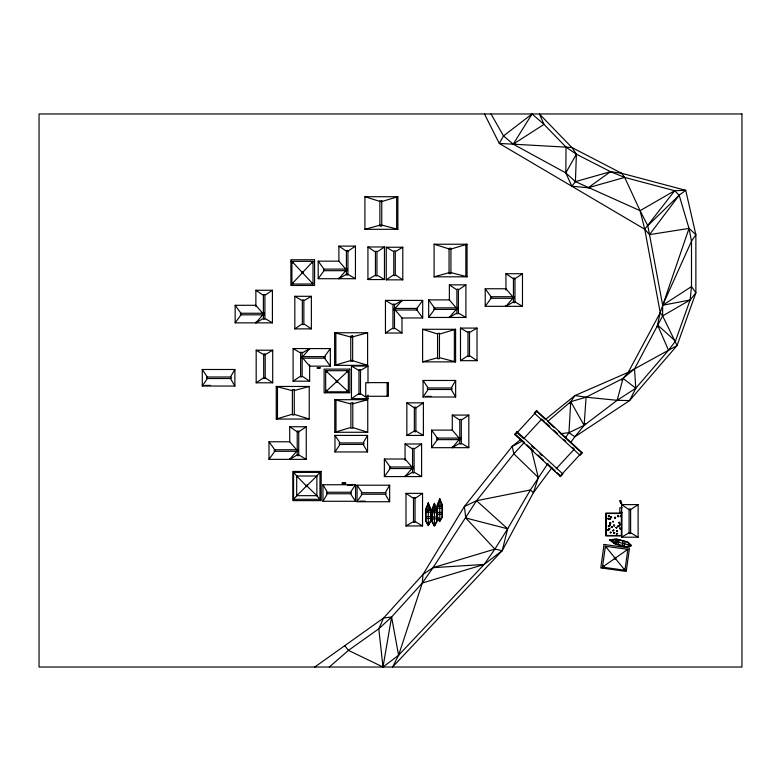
<?xml version="1.0" encoding="UTF-8"?>
<svg xmlns="http://www.w3.org/2000/svg" width="781" height="781" viewBox="0 0 781 781"><rect width="100%" height="100%" fill="white"/><g stroke="black" fill="none" stroke-linecap="round" stroke-linejoin="round"><path stroke-width="1.17" d="M590.534 187.977L571.858 186.249L565.805 172.904L566.04 147.131L544.006 124.384L532.056 113.967L503.511 135.914L499.293 143.45L644.735 229.233L649.519 234.622L662.649 305.264L662.649 315.905L677.078 345.534L629.613 400.585L574.875 436.774L570.579 442.563M571.858 186.249L575.412 181.631L576.388 154.199L571.917 147.541L539.378 113.967L544.006 124.384L513.205 144.173L503.511 135.914L491.015 113.967M565.542 437.653L568.949 432.664L570.745 401.678L586.092 397.207L623.072 378.404L634.523 368.896L677.078 345.534L695.871 292.836L695.871 234.681L685.718 190.31L621.637 173.275L610.517 171.683L576.388 154.199L566.04 147.131L513.205 144.173L532.056 113.967M545.919 419.065L574.962 395.537L586.092 397.207L584.129 425.372L568.949 432.664L560.621 433.728M551.991 467.634L533.394 492.704L502.232 550.644L392.57 667.033L398.593 655.269L422.326 583.017L422.98 574.455L464.392 506.478L512.19 446.39L520.624 439.557M586.092 397.207L617.166 400.302L629.613 400.585L635.793 388.225L668.536 350.249L675.448 341.102L690.121 299.982L691.497 286.588L691.497 241.212L689.008 228.413L679.177 195.23L674.677 190.71L624.673 177.414L610.517 171.683L575.412 181.631L565.805 172.904L513.205 144.173M608.448 518.438L608.614 519.258L608.126 518.037L608.487 518.486M609.922 518.545L610.361 518.252L609.531 519.033L610.098 518.564L610.273 519.228L609.61 518.399M610.849 517.081L611.191 517.764L610.527 516.924L610.449 517.569L610.918 517.129M613.993 525.31L613.837 525.818L613.817 524.978L614.344 525.154L613.583 525.301M614.071 532.701L614.862 532.798L613.681 533.218L614.598 533.081L613.846 532.525M618.288 525.896L618.62 526.667L618.708 525.691L617.956 525.838M619.177 522.333L619.733 522.44L618.552 522.86L619.353 522.694L619.089 522.245M620.661 515.997L621.451 516.095L620.27 516.514L621.188 516.378L620.436 515.821M602.346 568.129L605.382 546.222L627.846 549.336L624.946 570.247L602.483 567.133L614.647 558.6L615.565 558.727L624.946 570.247M614.647 558.6L614.764 557.741L605.382 546.222M615.565 558.727L615.682 557.868L627.846 549.336M524.422 442.28L513.839 453.82L476.547 500.719L433.045 567.67L422.326 583.017L391.593 617.01L383.002 667.033L348.463 650.378L344.733 645.682M656.987 327.249L660.238 312.654L689.008 228.413L695.871 234.681L691.497 241.212L662.649 305.264L690.121 299.982L695.871 292.836L691.497 286.588L662.649 305.264M482.248 565.903L502.232 550.644L507.65 528.805L530.387 489.97L547.842 463.563M616.248 544.006L617.41 539.593M618.005 544.464L619.167 540.052M622.184 545.558L623.336 541.145M623.98 546.036L625.142 541.623M617.166 400.302L623.072 378.404L635.793 388.225L617.166 400.302L584.129 425.372L570.745 401.678L547.784 421.33M428.291 522.538L427.685 524.617L428.896 524.617L428.291 522.538L428.291 512.375M434.412 523.016L433.806 525.105L435.027 525.105L434.412 523.016L434.412 512.863M439.771 518.428L439.156 520.507L440.377 520.507L439.771 518.428L439.771 508.265M531.09 448.343L538.304 477.513L533.394 492.704L530.387 489.97L476.547 500.719L464.392 506.478L465.759 517.988L494.89 549.092L502.232 550.644M428.671 511.409L430.175 507.523M435.173 510.92L436.306 508.001M440.523 506.322L441.655 503.413M346.784 371.356L347.779 370.926L347.799 372.117M428.291 502.808L425.645 509.427L425.645 520.907L428.291 525.72L430.936 520.907L430.936 509.427L428.291 502.808L428.291 511.184M437.067 509.905L434.412 503.286L431.766 509.905L431.766 521.386L434.412 526.209L437.067 521.386L437.116 505.317L439.771 498.698L442.417 505.317L442.417 516.797L439.771 521.61L437.116 516.797M604.25 566.567L603.039 566.889L603.362 565.678M610.517 532.417L610.039 532.818L610.547 532.398L610.781 533.013L610.488 532.281M616.326 527.458L616.658 528.112L616.453 527.517L617.097 527.507L616.063 527.351M619.909 524.471L619.46 524.891L620.29 524.1L620.202 525.076L619.538 524.246M635.793 388.225L634.523 368.896L662.649 315.905L690.121 299.982M566.04 147.131L571.917 147.541L621.637 173.275L624.673 177.414L640.088 210.675L644.735 229.233L660.238 312.654L628.246 372.322L621.549 380.201M327.307 391.174L326.204 391.486L326.351 390.246M565.805 172.904L576.388 154.199M234.876 369.491L230.454 376.998L207.336 376.998L202.279 369.491L234.876 369.491L234.876 386.029L202.279 386.029L202.279 369.491M322.953 501.275L327.376 493.768L350.503 493.768L355.55 501.275L322.953 501.275L322.953 484.737L355.55 484.737L355.55 501.275M367.558 435.407L363.136 442.925L340.018 442.925L334.971 435.407L367.558 435.407L367.558 451.945L334.971 451.945L334.971 435.407M389.66 485.206L385.238 492.713L362.12 492.713L357.073 485.206L389.66 485.206L389.66 501.734L357.073 501.734L357.073 485.206M455.655 380.464L451.233 387.972L428.115 387.972L423.068 380.464L455.655 380.464L455.655 397.002L423.068 397.002L423.068 380.464M494.89 549.092L433.045 567.67L422.98 574.455L383.598 618.005L378.795 628.773L383.002 667.033L398.593 655.269L484.161 564.438L494.89 549.092L507.65 528.805L476.547 500.719M202.279 386.029L207.336 378.521L207.336 376.998M334.971 451.945L340.018 444.438L363.136 444.438L367.558 451.945M355.55 484.737L350.503 492.245L327.376 492.245L322.953 484.737M423.068 397.002L428.115 389.494L451.233 389.494L455.655 397.002M357.073 501.734L362.12 494.227L385.238 494.227L389.66 501.734M293.441 283.435L292.309 283.649L292.563 282.419M569.388 403.67L574.962 395.537L628.246 372.322L634.523 368.896M311.57 261.977L312.751 261.928L312.38 262.943M255.875 306.621L255.875 290.268L272.413 290.268L272.413 322.856L235.159 322.856L241.544 314.079M338.905 246.122L346.422 251.17L346.422 269.933L338.905 261.157L338.905 246.122L355.443 246.122L355.443 278.71L318.199 278.71L323.871 270.909M323.969 357.366L330.343 348.58L293.1 348.58L293.1 381.177L309.637 381.177L309.637 364.815M289.712 441.782L289.712 426.748L306.25 426.748L306.25 459.345L268.996 459.345L275.381 450.559L268.996 441.782L289.712 441.782L297.219 450.559M401.99 317.974L401.99 333.009L385.453 333.009L385.453 300.412L422.697 300.412L416.322 309.198L422.697 317.974L401.99 317.974L395.235 310.077M456.133 307.792L449.368 299.894L449.368 284.86L465.906 284.86L465.906 317.457L428.662 317.457L435.037 308.671M505.942 290.083L505.942 273.731L522.479 273.731L522.479 306.318L485.226 306.318L491.61 297.541L485.226 288.755L505.942 288.755L513.449 297.541L505.942 306.318L505.942 305.517M405.066 460.341L405.066 443.979L421.603 443.979L421.603 476.576L384.359 476.576L390.734 467.79L384.359 459.013L405.066 459.013L412.573 467.79L405.066 476.576L405.066 475.766M452.277 430.116L452.277 415.082L468.815 415.082L468.815 447.679L431.571 447.679L437.946 438.893L431.571 430.116L452.277 430.116L459.784 438.893L452.277 447.679L452.277 446.869M640.088 210.675L647.781 225.699L649.519 234.622L679.177 195.23L685.718 190.31L674.677 190.71L640.088 210.675L575.412 181.631M608.76 515.763L609.073 516.563L608.907 515.821L609.512 515.958L608.409 515.733M615.077 517.432L615.301 518.262L615.135 517.52L615.74 517.657L614.813 517.051L615.155 517.471M609.346 528.717L609.57 529.547L609.307 528.903L608.838 529.362L609.668 528.571L608.907 528.717M644.735 229.233L674.677 190.71M585.652 423.497L574.875 436.774L568.949 432.664M255.875 322.055L255.875 322.856L263.382 314.079M338.905 277.909L338.905 278.71L345.671 270.812M309.637 348.58L302.13 357.366L302.13 353.002L309.637 348.58L309.637 349.39M394.483 309.198L401.99 300.412L401.99 301.212M289.712 458.535L289.712 459.345L296.468 451.438M449.368 316.647L449.368 317.457L456.885 308.671M319.976 471.451L319.976 499.303L293.568 499.303L297.522 494.822M316.813 475.951L319.976 472.368L293.568 472.368L293.568 499.303M515.148 434.783L537.025 411.06M541.77 419.046L523.621 438.727L517.891 433.445M556.189 468.766L574.338 449.095L572.688 447.562M560.045 476.205L581.923 452.482M291.899 284.02L302.022 273.135L302.882 273.135L313.015 284.02L291.899 284.02L291.899 261.342L302.022 272.218M290.893 261.342L313.015 261.342L302.882 272.218L302.882 273.135M626.284 549.629L627.368 549.629L627.094 550.673M296.682 495.671L306.533 486.075L296.682 476L296.682 495.671L316.871 495.671L316.871 476L296.682 476M307.021 485.597L316.871 476M647.781 225.699L679.177 195.23M348.355 391.798L337.48 381.675L336.552 381.675L325.677 391.798L348.355 391.798L348.355 370.692L325.677 370.692L325.677 392.804M325.677 370.692L336.552 380.816L337.48 380.816L348.355 370.692M398.593 655.269L391.593 617.01L378.795 628.773L348.463 650.378L329.318 667.033M610.225 522.801L609.649 523.368L610.186 522.723M618.249 516.026L618.015 515.685C618.083 516.807 619.001 515.792 617.791 515.997M610.517 171.683L588.113 187.752L624.673 177.414M314.753 667.033L383.598 618.005L391.593 617.01M272.413 290.268L264.896 295.316L264.896 318.433L272.413 322.856M346.422 251.17L347.935 251.17L355.443 246.122M384.467 246.972L376.959 252.019L376.959 275.137L384.467 279.559L384.467 246.972L367.929 246.972L367.929 279.559L384.467 279.559M294.827 328.879L302.335 323.832L302.335 300.714L294.827 296.292L294.827 328.879L311.365 328.879L311.365 296.292L294.827 296.292M386.253 279.842L393.761 274.785L393.761 251.667L386.253 247.245L386.253 279.842L402.791 279.842L402.791 247.245L386.253 247.245M256.178 382.797L263.685 377.75L265.198 377.75L272.706 382.797L272.706 350.21L256.178 350.21L256.178 382.797L272.706 382.797M293.1 381.177L300.607 376.13L300.607 353.002L293.1 348.58M385.453 333.009L392.96 327.952L392.96 304.834L385.453 300.412M465.906 284.86L458.398 289.917L458.398 313.035L465.906 317.457M505.942 273.731L513.449 278.778L514.972 278.778L522.479 273.731M289.712 426.748L297.219 431.805L298.732 431.805L306.25 426.748M367.988 382.944L367.988 366.045L351.46 366.045L351.46 398.642L358.967 393.585L360.48 393.585L367.988 398.642L367.988 395.02M460.487 360.676L467.995 355.628L467.995 332.511L460.487 328.088L460.487 360.676L477.015 360.676L477.015 328.088L460.487 328.088M406.852 402.85L414.36 407.897L415.882 407.897L423.39 402.85L423.39 435.437L406.852 435.437L406.852 402.85L423.39 402.85M421.603 443.979L414.096 449.036L414.096 472.154L421.603 476.576M468.815 415.082L461.307 420.139L461.307 443.257L468.815 447.679M406.003 493.358L413.51 498.405L415.033 498.405L422.541 493.358L422.541 525.945L406.003 525.945L406.003 493.358L422.541 493.358M621.578 504.604L629.086 509.661L630.609 509.661L638.116 504.604L638.116 537.201L621.578 537.201L621.578 504.604L638.116 504.604M255.875 322.856L263.382 318.433L263.382 295.316L255.875 290.268M338.905 278.71L346.422 274.287L347.935 274.287L355.443 278.71M311.365 296.292L303.858 300.714L303.858 323.832L311.365 328.879M402.791 247.245L395.284 251.667L395.284 274.785L402.791 279.842M367.929 279.559L375.436 275.137L375.436 252.019L367.929 246.972M256.178 350.21L263.685 354.633L265.198 354.633L272.706 350.21M401.99 300.412L394.483 304.834L394.483 327.952L401.99 333.009M449.368 317.457L456.885 313.035L456.885 289.917L449.368 284.86M351.46 366.045L358.967 370.467L360.48 370.467L367.988 366.045M505.942 306.318L513.449 301.896L514.972 301.896L522.479 306.318M477.015 328.088L469.508 332.511L469.508 355.628L477.015 360.676M289.712 459.345L297.219 454.923L298.732 454.923L306.25 459.345M406.852 435.437L414.36 431.014L415.882 431.014L423.39 435.437M452.277 447.679L459.784 443.257L459.784 420.139L452.277 415.082M405.066 476.576L412.573 472.154L412.573 449.036L405.066 443.979M406.003 525.945L413.51 521.523L415.033 521.523L422.541 525.945M621.578 537.201L629.086 532.779L630.609 532.779L638.116 537.201M522.372 441.04L512.19 446.39L513.839 453.82L538.304 477.513M619.987 500.914L620.973 503.491M387.522 383.08L388.147 383.403L387.786 383.91M422.326 583.017L484.161 564.438L433.045 567.67M381.011 201.762L397.871 196.714L397.871 229.302L364.912 229.302L364.912 196.714L397.871 196.714M450.188 249.276L467.058 244.228L467.058 276.816L434.09 276.816L434.09 244.228L467.058 244.228M334.639 365.352L367.607 365.352L367.607 332.755L334.639 332.755L334.639 365.352L351.509 360.305M439.84 334.004L455.587 329.289L455.587 361.876L422.619 361.876L422.619 329.289L455.587 329.289M276.259 419.046L309.227 419.046L309.227 386.458L276.259 386.458L276.259 419.046L292.006 414.33M334.776 432.274L367.744 432.274L367.744 399.687L334.776 399.687L334.776 432.274L350.523 427.568M364.912 229.302L379.859 225.201M434.09 276.816L449.036 272.706M352.661 336.865L367.607 332.755M294.281 390.559L309.227 386.458M422.619 361.876L437.565 357.776M352.797 403.797L367.744 399.687M649.519 234.622L689.008 228.413M609.444 539.856L616.512 538.978L627.621 541.887L631.614 545.675L626.274 547.012L615.174 544.103L609.444 539.856L617.546 541.985M613.524 542.883L618.708 542.287L628.529 544.865L630.697 544.806L630.384 545.987L628.529 544.865M346.5 250.447L347.857 250.447M393.839 250.906L395.206 250.906M375.515 251.297L376.881 251.297M318.199 278.71L318.199 261.157L338.905 261.157M346.5 275.049L347.857 275.049M393.839 275.508L395.206 275.508M375.515 275.898L376.881 275.898M513.527 278.056L514.894 278.056M456.963 289.195L458.32 289.195M263.461 294.593L264.827 294.593M428.662 317.457L428.662 299.894L449.368 299.894M302.413 299.953L303.78 299.953M513.527 302.657L514.894 302.657M393.038 304.073L394.405 304.073M235.159 322.856L235.159 305.293L255.875 305.293L262.631 313.201M456.963 313.796L458.32 313.796M263.461 319.195L264.827 319.195M302.413 324.554L303.78 324.554M393.038 328.674L394.405 328.674M468.073 331.749L469.43 331.749M300.685 352.241L302.052 352.241M263.763 353.871L265.12 353.871M468.073 356.351L469.43 356.351M330.343 348.58L330.343 366.143L309.637 366.143L302.882 358.245M359.045 369.706L360.402 369.706M300.685 376.852L302.052 376.852M207.336 378.521L230.454 378.521L234.876 386.029M263.763 378.473L265.12 378.473M388.362 382.631L365.742 382.631L365.752 396.279L388.362 396.279L388.352 382.592M205.012 385.423L210.392 385.423M359.045 394.307L360.402 394.307M425.801 396.397L431.18 396.397M351.46 398.642L367.988 398.642M414.438 407.174L415.804 407.174M459.872 419.417L461.229 419.417M297.297 431.083L298.664 431.083M414.438 431.776L415.804 431.776M459.872 444.018L461.229 444.018M412.651 448.314L414.018 448.314M297.297 455.684L298.664 455.684M412.651 472.915L414.018 472.915M296.682 476.84L297.522 476.84L293.568 472.368M347.438 485.343L352.817 485.343M413.588 497.682L414.955 497.682M359.797 501.138L365.176 501.138M437.487 506.332L442.046 506.332M622.32 507.777L619.831 507.777L619.831 512.19L622.32 512.19M437.487 508.148L442.046 508.148M629.164 508.939L630.531 508.939M426.006 510.442L430.575 510.442M432.137 510.93L436.696 510.93M426.006 512.258L430.575 512.258M437.487 512.463L442.046 512.463M432.137 512.736L436.696 512.736M437.487 514.328L442.046 514.328M426.006 516.573L430.575 516.573M432.137 517.051L436.696 517.051M426.006 518.438L430.575 518.438M432.137 518.916L436.696 518.916M413.588 522.284L414.955 522.284M629.164 533.54L630.531 533.54M515.587 144.3L499.293 143.45L484.454 113.967M387.708 394.893L388.157 395.469L387.386 395.684M614.764 557.741L615.682 557.868M465.759 517.988L507.65 528.805M381.011 224.879L397.871 229.302M450.188 272.393L467.058 276.816M439.84 357.757L455.587 361.876M334.639 332.755L351.509 337.187M334.776 399.687L350.523 403.816M276.259 386.458L292.006 390.578M364.912 196.714L379.859 201.4M434.09 244.228L449.036 248.914M422.619 329.289L437.565 333.975M352.661 360.666L367.607 365.352M352.797 427.588L367.744 432.274M294.281 414.36L309.227 419.046M624.409 568.558L624.634 569.788L623.511 569.554M292.524 262.963L292.348 261.723L293.451 262.006M309.637 381.177L302.13 376.13L302.13 358.538M347.77 390.266L347.994 391.388L346.842 391.31M326.321 372.127L326.273 370.946L327.288 371.326M614.481 539.232L618.708 542.287M312.507 282.507L312.664 283.581L311.59 283.454M675.448 341.102L657.495 324.945L668.536 350.249M536.703 411.421L545.138 419.202M548.272 422.091L554.364 427.715M558.815 431.825L581.601 452.834M542.6 419.807L544.25 421.33M545.919 422.872L549.775 426.426M553.709 430.058L557.331 433.396M563.745 439.322L565.835 441.245M531.412 445.912L534.194 448.479M539.896 453.741L542.043 455.714M516.397 435.115L524.734 442.807M526.98 444.877L533.228 450.637M538.002 455.05L543.576 460.185M547.481 463.797L555.311 471.021M557.068 472.642L560.455 475.756M605.812 547.735L605.929 546.563L606.886 547.071M307.021 486.075L316.871 495.671M316.813 495.72L319.976 499.303M660.238 312.654L662.649 315.905M428.662 299.894L434.334 307.694M318.199 261.157L324.574 269.933M324.681 358.342L330.343 366.143M235.159 305.293L240.831 313.103M437.877 503.413L439.01 506.322M432.528 508.001L433.66 510.92M426.406 507.523L427.91 511.409M630.609 509.661L630.609 532.779M629.086 509.661L629.086 532.779M514.972 278.778L514.972 301.896M513.449 278.778L513.449 301.896M485.226 288.755L485.226 306.318M465.837 245.146L465.837 276.015M454.366 330.217L454.366 361.076M452.004 388.05L452.004 389.416M439.771 498.698L439.771 507.074M434.412 503.286L434.412 511.662M431.571 430.116L431.571 447.679M427.392 388.05L427.392 389.416M422.697 300.412L422.697 317.974M415.882 407.897L415.882 431.014M415.033 498.405L415.033 521.523M414.36 407.897L414.36 431.014M413.51 498.405L413.51 521.523M396.66 197.642L396.66 228.501M387.151 382.592L387.151 396.279M385.999 492.791L385.999 494.148M384.359 459.013L384.359 476.576M363.897 442.993L363.897 444.36M361.398 492.791L361.398 494.148M360.48 370.467L360.48 393.585M358.967 370.467L358.967 393.585M351.225 492.323L351.225 493.69M347.935 251.17L347.935 274.287M346.422 271.017L346.422 274.287M345.466 482.97L342.332 482.97M339.296 442.993L339.296 444.36M337.48 380.816L337.48 381.675M336.552 380.816L336.552 381.675M335.996 400.487L335.996 431.356M335.859 333.565L335.859 364.424M326.614 492.323L326.614 493.69M319.8 368.154L317.408 368.154M319.195 471.451L319.195 472.368M313.015 261.342L313.015 284.02M311.648 471.451L311.648 472.368M298.732 431.805L298.732 454.923M297.219 431.805L297.219 454.923M277.48 387.259L277.48 418.118M268.996 441.782L268.996 459.345M265.198 354.633L265.198 377.75M263.685 354.633L263.685 377.75M231.215 377.077L231.215 378.443M206.614 377.077L206.614 378.443M607.969 529.538L608.487 530.699L607.979 529.518M608.428 525.633C609.053 527.097 609.453 525.623 608.204 526.609L608.663 526.169L608.946 526.794L608.438 525.593M609.541 524.539L610.059 525.701L609.561 524.5M619.821 527.956L620.778 528.512L619.929 528.805L619.841 527.917M614.335 558.044C615.526 561.275 616.775 555.633 614.335 558.044M610.664 532.3L611.22 532.408L610.664 532.271M611.65 526.726L611.679 526.667M612.812 521.425L613.593 521.562L612.821 521.396M613.231 530.201L613.641 530.592L613.251 530.172M613.475 530.231L614.022 530.338L613.466 530.201M616.902 530.865L617.254 531.607L616.912 530.836M616.785 533.384L617.127 534.126L616.853 533.501L617.566 533.521L616.795 533.355M604.045 544.455L600.794 567.914L626.235 571.438L629.496 547.989L604.045 544.455M301.651 272.393C302.432 275.742 304.375 270.294 301.651 272.393M336.22 380.952C337.001 384.301 338.944 378.853 336.22 380.952M305.947 485.528C306.669 488.935 308.759 483.459 305.947 485.528M428.291 503.794L426.006 509.495L426.006 520.81L428.291 524.959L430.575 520.81L430.575 509.495L428.291 503.794M434.412 504.282L432.137 509.973L432.137 521.298L434.412 525.447L436.696 521.298L436.696 509.973L434.412 504.282M439.771 499.684L437.487 505.385L437.487 516.7L439.771 520.849L442.046 516.7L442.046 505.385L439.771 499.684M608.497 518.574L609.053 518.652L608.438 518.594M618.337 516.153L618.894 516.221L618.288 516.221M617.136 530.924L617.693 531.002L617.068 530.943M620.085 524.402L620.641 524.471L620.094 524.363M608.809 515.919L608.331 516.368L608.78 515.958M608.35 518.613L607.872 519.062L608.321 518.652M610.117 522.909L610.381 523.553L610.186 522.958M609.795 525.057L609.317 525.506L609.766 525.096M608.223 530.055L607.745 530.504L608.174 530.074M615.038 517.618L614.559 518.076L615.008 517.657M611.728 526.824L611.992 527.468L611.718 526.833L611.259 527.273L611.718 526.833M613.31 530.299L613.583 530.943L613.3 530.319L612.841 530.758L613.3 530.319M620.749 516.065L621.012 516.71L620.817 516.114M614.149 532.759L614.422 533.403L614.227 532.818M619.021 522.401L619.294 523.045L619.089 522.45M618.347 526.023L617.878 526.482L618.327 526.062M616.98 530.963L616.512 531.412L616.961 531.002M616.863 533.482L616.385 533.94L616.863 533.53M609.395 528.893L610.01 528.942L609.453 528.874M611.816 526.804L612.431 526.863L611.874 526.784M614.071 525.476L614.247 526.13L614.022 525.515L614.686 525.525L614.071 525.476M517.012 431.698L514.611 434.295L560.485 476.615L562.886 474.018L517.012 431.698M536.498 410.572L534.233 413.022L580.107 455.343L582.372 452.892L536.498 410.572M618.142 516.202L617.712 516.641L618.181 516.202L618.454 516.827L618.142 516.202M616.346 527.478L615.916 527.917L616.365 527.507M613.017 521.542L613.153 522.167L612.958 521.571M610.146 518.545L610.713 518.623L610.166 518.516M610.264 522.87L610.82 522.948L610.264 522.87M609.941 525.017L610.498 525.096L609.951 524.988M608.819 526.111L609.385 526.189L608.838 526.082M608.37 530.016L608.926 530.094L608.379 529.987M620.173 528.512L620.348 529.118L620.143 528.532M620.67 500.455L619.929 500.738L621.041 503.667L621.783 503.384L620.67 500.455M630.872 545.48L626.284 546.641L615.33 543.761L610.4 540.11L616.492 539.349L627.436 542.219L630.872 545.48M741.95 113.967L39.05 113.967L39.05 667.033L741.95 667.033L741.95 113.967M381.753 200.805L379.869 200.805L379.869 226.119L381.753 226.119L381.753 200.805M450.93 248.309L449.046 248.309L449.046 273.623L450.93 273.623L450.93 248.309M314.577 259.77L290.893 259.77L290.893 285.465L314.577 285.465L314.577 259.77M347.272 269.113L323.51 269.113L323.51 270.685L347.272 270.685L347.272 269.113M514.298 296.721L490.536 296.721L490.536 298.293L514.298 298.293L514.298 296.721M457.734 307.86L433.972 307.86L433.972 309.422L457.734 309.422L457.734 307.86M417.386 308.446L393.624 308.446L393.624 310.008L417.386 310.008L417.386 308.446M264.232 313.259L240.47 313.259L240.47 314.831L264.232 314.831L264.232 313.259M439.459 333.38L437.575 333.38L437.575 358.694L439.459 358.694L439.459 333.38M352.651 335.947L350.767 335.947L350.767 361.261L352.651 361.261L352.651 335.947M325.033 356.614L301.271 356.614L301.271 358.176L325.033 358.176L325.033 356.614M319.985 367.656L317.213 367.656L317.213 368.154L319.985 368.154L319.985 367.656M349.8 369.12L324.115 369.12L324.115 392.804L349.8 392.804L349.8 369.12M294.271 389.641L292.387 389.641L292.387 414.955L294.271 414.955L294.271 389.641M352.787 402.879L350.903 402.879L350.903 428.193L352.787 428.193L352.787 402.879M460.644 438.082L436.882 438.082L436.882 439.644L460.644 439.644L460.644 438.082M298.069 449.749L274.307 449.749L274.307 451.311L298.069 451.311L298.069 449.749M413.422 466.979L389.67 466.979L389.67 468.541L413.422 468.541L413.422 466.979M321.186 471.451L292.807 471.451L292.807 500.621L321.186 500.621L321.186 471.451M345.651 482.97L342.166 482.97L342.166 483.693L345.651 483.693L345.651 482.97M621.783 513.107L605.773 513.107L605.773 535.903L621.783 535.903L621.783 513.107M621.373 513.517L606.183 513.517L606.183 535.493L621.373 535.493L621.373 513.517M611.63 517.159L611.045 517.1L611.63 517.159M619.06 526.062L618.474 526.003L619.06 526.062"/></g></svg>
